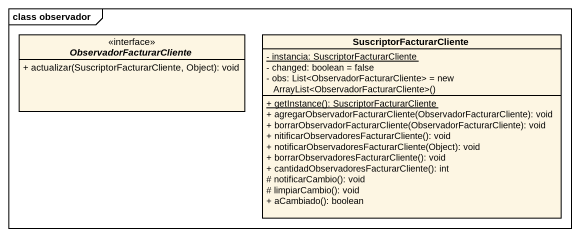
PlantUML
@startuml
mainframe class observador
hide circle
hide empty members
skinparam classAttributeIconSize 0
interface ObservadorFacturarCliente <<interface>> {
  + actualizar(SuscriptorFacturarCliente, Object): void
}
class SuscriptorFacturarCliente {
  {static} - instancia: SuscriptorFacturarCliente
  - changed: boolean = false
  {field} - obs: List<ObservadorFacturarCliente> = new ArrayList<ObservadorFacturarCliente>()
  {static} + getInstance(): SuscriptorFacturarCliente
  + agregarObservadorFacturarCliente(ObservadorFacturarCliente): void
  + borrarObservadorFacturarCliente(ObservadorFacturarCliente): void
  + nitificarObservadoresFacturarCliente(): void
  + notificarObservadoresFacturarCliente(Object): void
  + borrarObservadoresFacturarCliente(): void
  + cantidadObservadoresFacturarCliente(): int
  # notificarCambio(): void
  # limpiarCambio(): void
  + aCambiado(): boolean
}
@enduml
